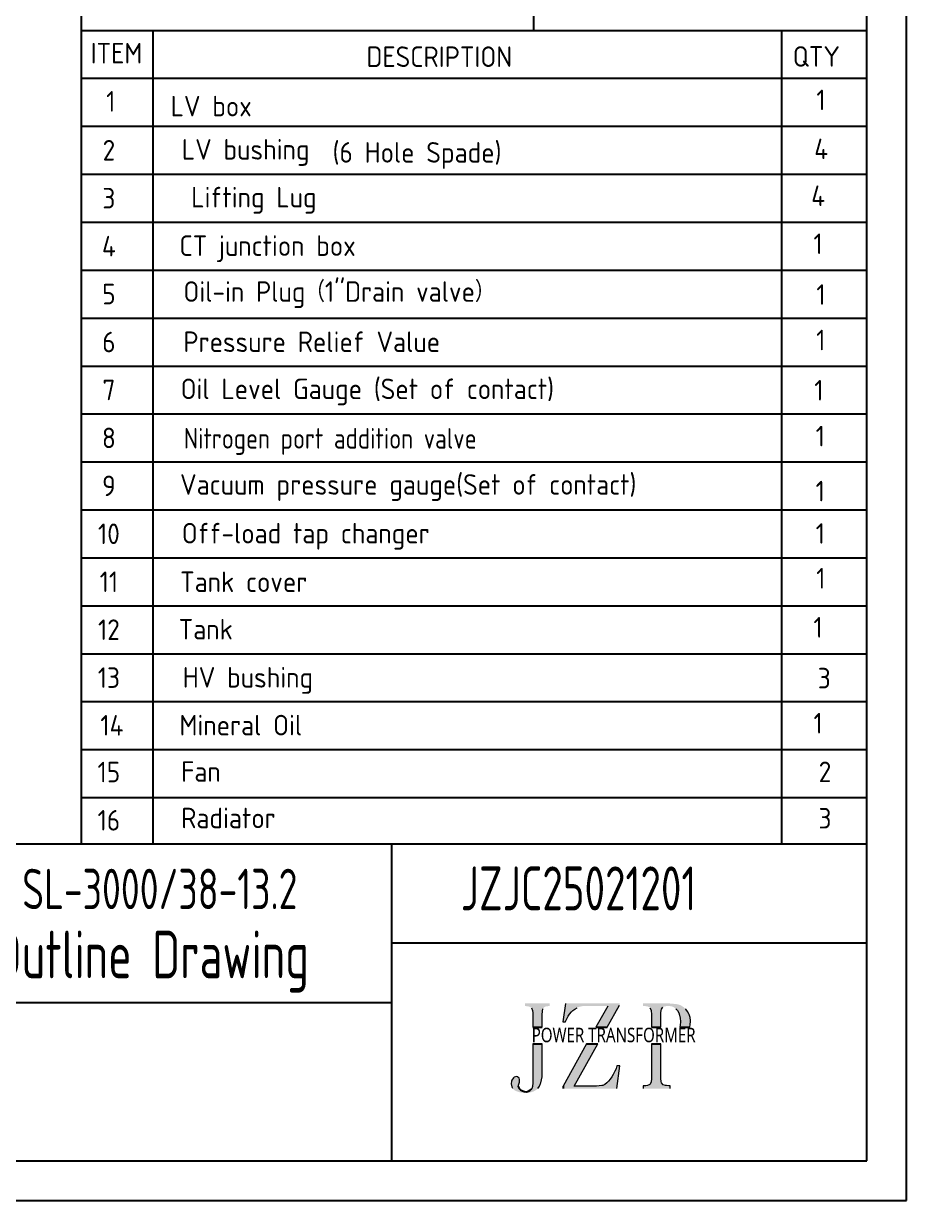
# Model space of a CAD drawing. Header units: millimetres. Extents: x 35720 to 50764, y -47170 to -36532.
# Drawn here: x 46772 to 50764, y -47170 to -41849 of the extents above; entities that cross this region are included whole.
import ezdxf
from ezdxf.enums import TextEntityAlignment as Align

# ---------------------------------------------------------------- set-up
doc = ezdxf.new("R2010")
doc.units = ezdxf.units.MM
doc.header["$LTSCALE"] = 13
for name, color, linetype in [('02C', 3, 'Continuous'), ('A', 3, 'Continuous'), ('S', 254, 'Continuous'), ('粗实线', 4, 'Continuous')]:
    doc.layers.add(name, color=color, linetype=linetype)
doc.layers.add('标注、文本', color=3, linetype='Continuous', lineweight=25)
doc.styles.add('PC_TEXTSTYLE', font='isocp.shx', dxfattribs={"width": 0.8, "bigfont": 'hzfs.shx'})
doc.styles.add('pdm', font='gbenor.shx', dxfattribs={"width": 0.8, "bigfont": 'gbhzfs.shx'})
doc.styles.add('ST_WIN', font='isocp2.shx', dxfattribs={"bigfont": 'hzdxfst.shx'})

msp = doc.modelspace()

# ---------------------------------------------------------------- hatches: boundary and pattern name
at = {"layer": '02C'}
h = msp.add_hatch(color=0, dxfattribs=at)
h.dxf.hatch_style = 1
h.paths.add_polyline_path([(49117.253, -46462.048), (49074.669, -46462.048), (49074.669, -46639.079), (49073.689, -46655.048), (49070.327, -46665.974, -0.56485326), (49008.313, -46655.49), (49011.734, -46644.434), (49014.195, -46635.452), (49014.263, -46623.071), (49012.635, -46618.168), (49004.913, -46610.774), (49001.383, -46609.785), (48990.694, -46612.982), (48987.212, -46615.947), (48979.948, -46627.051), (48978.617, -46631.047), (48976.988, -46643.546), (48979.572, -46656.104), (48983.057, -46663.127), (48990.33, -46671.246, 0.20119562), (49069.347, -46680.401), (49079.712, -46676.759), (49089.237, -46670.876), (49097.082, -46663.592), (49104.225, -46653.647), (49109.969, -46641.6), (49111.369, -46637.958), (49114.591, -46625.632), (49116.552, -46612.044), (49117.253, -46597.476)])
h.paths.add_polyline_path([(49120.614, -46304.297), (49121.875, -46301.636), (49130.14, -46293.931), (49137.704, -46292.391), (49150.871, -46291.27), (49150.871, -46279.644), (49039.37, -46279.644), (49039.37, -46291.27), (49048.895, -46292.25), (49058.281, -46293.791), (49058.421, -46293.791), (49068.701, -46299.728), (49073.409, -46312.281), (49074.389, -46322.507), (49074.669, -46338.336), (49074.669, -46386.653), (49117.253, -46386.653), (49117.253, -46332.032), (49117.253, -46330.911), (49118.093, -46315.083)])
h.paths.add_polyline_path([(49466.602, -46287.908), (49466.602, -46279.644), (49222.175, -46279.644), (49210.409, -46362.569), (49222.175, -46362.569), (49222.595, -46361.728), (49227.358, -46352.063), (49234.642, -46337.495), (49234.782, -46337.355), (49240.945, -46327.83), (49249.91, -46317.464), (49255.373, -46312.141), (49264.618, -46305.137), (49275.264, -46298.834), (49285.069, -46294.772), (49295.855, -46292.11), (49306.921, -46291.27), (49413.233, -46291.27), (49360.056, -46386.653), (49411.335, -46386.653)])
h.paths.add_polyline_path([(49369.137, -46462.048), (49318.021, -46462.048), (49211.4, -46653.292), (49211.4, -46664.918), (49455.116, -46664.918), (49468.564, -46561.682), (49455.164, -46561.682), (49451.054, -46573.728), (49445.451, -46586.755), (49444.19, -46589.417), (49438.167, -46601.323), (49431.864, -46612.109), (49424.44, -46622.615), (49416.735, -46631.58), (49409.451, -46638.724), (49399.786, -46646.008), (49391.101, -46649.93), (49385.919, -46651.19), (49375.273, -46652.731), (49363.086, -46653.292), (49262.098, -46653.292)])
h.paths.add_polyline_path([(49662.849, -46296.313), (49670.833, -46292.531), (49683.44, -46291.27), (49694.366, -46291.69), (49704.312, -46293.511), (49711.175, -46296.313), (49720.981, -46303.457), (49728.265, -46311.581), (49734.148, -46321.666), (49738.35, -46333.293), (49741.012, -46346.46), (49741.852, -46361.308), (49741.852, -46363.269), (49740.872, -46378.397), (49739.274, -46386.653), (49784.038, -46386.653), (49786.536, -46375.035), (49787.377, -46360.888), (49787.237, -46356.545), (49785.556, -46342.958), (49781.634, -46330.351), (49780.373, -46327.27), (49774.21, -46315.923), (49766.646, -46305.978), (49765.105, -46304.437), (49756.14, -46296.313), (49746.475, -46290.009), (49736.529, -46285.387), (49726.304, -46283.005), (49720.14, -46282.305), (49705.993, -46280.764), (49695.627, -46279.924), (49689.183, -46279.644), (49572.92, -46279.644), (49572.92, -46291.27), (49580.064, -46291.41), (49591.831, -46292.951), (49599.955, -46295.892), (49604.297, -46299.254), (49609.62, -46310.18), (49610.04, -46313.822), (49610.881, -46326.149), (49611.161, -46343.238), (49611.161, -46386.653), (49653.184, -46386.653), (49653.184, -46341.557), (49653.184, -46338.336), (49653.604, -46322.787), (49654.865, -46311.441), (49656.125, -46306.258)])
h.paths.add_polyline_path([(49653.184, -46462.048), (49611.161, -46462.048), (49611.161, -46615.915), (49611.021, -46621.238), (49609.76, -46633.985), (49604.437, -46645.051), (49603.737, -46645.612), (49593.511, -46650.794), (49585.667, -46651.915), (49572.92, -46652.615), (49572.92, -46664.242), (49695.767, -46664.242), (49695.767, -46652.615), (49689.884, -46652.335), (49678.538, -46651.355), (49674.055, -46650.794), (49663.843, -46647.486), (49656.266, -46637.907), (49654.585, -46633.005), (49653.184, -46618.437)])

# ---------------------------------------------------------------- linework, layer by layer
at = {"layer": '02C', "color": 0, "lineweight": 0}
for p, q in [((49222.175, -46279.644), (49210.409, -46362.569)), ((49413.233, -46291.27), (49360.056, -46386.653)), ((49411.335, -46386.653), (49466.602, -46287.908)), ((49068.786, -46299.955), (49073.409, -46312.281)), ((49073.409, -46312.281), (49074.389, -46322.507)), ((49074.389, -46322.507), (49074.669, -46338.336)), ((49074.669, -46338.336), (49074.669, -46386.653)), ((49117.253, -46330.911), (49118.093, -46315.083)), ((49117.253, -46332.032), (49117.253, -46330.911)), ((49117.253, -46386.653), (49117.253, -46332.032)), ((49118.093, -46315.083), (49120.614, -46304.297)), ((49227.358, -46352.063), (49234.642, -46337.495)), ((49234.642, -46337.495), (49234.782, -46337.355)), ((49234.782, -46337.355), (49240.945, -46327.83)), ((49240.945, -46327.83), (49249.91, -46317.464)), ((49249.91, -46317.464), (49255.373, -46312.141)), ((49255.373, -46312.141), (49264.618, -46305.137)), ((49264.618, -46305.137), (49275.264, -46298.834)), ((49604.297, -46299.254), (49609.62, -46310.18)), ((49609.62, -46310.18), (49610.04, -46313.822)), ((49610.04, -46313.822), (49610.881, -46326.149)), ((49610.881, -46326.149), (49611.161, -46343.238)), ((49611.161, -46343.238), (49611.161, -46386.653)), ((49653.184, -46338.336), (49653.604, -46322.787)), ((49653.184, -46341.557), (49653.184, -46338.336)), ((49653.184, -46386.653), (49653.184, -46341.557)), ((49653.604, -46322.787), (49654.865, -46311.441)), ((49654.865, -46311.441), (49656.125, -46306.258)), ((49656.125, -46306.258), (49662.849, -46296.313)), ((49720.981, -46303.457), (49728.265, -46311.581)), ((49728.265, -46311.581), (49734.148, -46321.666)), ((49734.148, -46321.666), (49738.35, -46333.293)), ((49738.35, -46333.293), (49741.012, -46346.46)), ((49741.012, -46346.46), (49741.852, -46361.308)), ((49766.646, -46305.978), (49765.105, -46304.437)), ((49774.21, -46315.923), (49766.646, -46305.978)), ((49780.373, -46327.27), (49774.21, -46315.923)), ((49781.634, -46330.351), (49780.373, -46327.27)), ((49785.556, -46342.958), (49781.634, -46330.351)), ((49787.237, -46356.545), (49785.556, -46342.958)), ((49210.409, -46362.569), (49222.175, -46362.569)), ((49222.175, -46362.569), (49222.595, -46361.728)), ((49222.595, -46361.728), (49227.358, -46352.063)), ((49740.872, -46378.397), (49739.274, -46386.653)), ((49741.852, -46363.269), (49740.872, -46378.397)), ((49741.852, -46361.308), (49741.852, -46363.269)), ((49784.038, -46386.653), (49786.536, -46375.035)), ((49786.536, -46375.035), (49787.377, -46360.888)), ((49787.377, -46360.888), (49787.237, -46356.545)), ((49074.669, -46462.048), (49074.669, -46639.079)), ((49117.253, -46597.476), (49117.253, -46462.048)), ((49318.021, -46462.048), (49211.4, -46653.292)), ((49262.098, -46653.292), (49369.137, -46462.048)), ((49611.161, -46462.048), (49611.161, -46615.915)), ((49653.184, -46618.437), (49653.184, -46462.048)), ((48990.694, -46612.982), (48987.212, -46615.947)), ((49001.383, -46609.785), (48990.694, -46612.982)), ((49004.913, -46610.774), (49001.383, -46609.785)), ((49012.635, -46618.168), (49004.913, -46610.774)), ((49114.591, -46625.632), (49116.552, -46612.044)), ((49116.552, -46612.044), (49117.253, -46597.476)), ((49431.864, -46612.109), (49424.44, -46622.615)), ((49438.167, -46601.323), (49431.864, -46612.109)), ((49444.19, -46589.417), (49438.167, -46601.323)), ((49445.451, -46586.755), (49444.19, -46589.417)), ((49451.054, -46573.728), (49445.451, -46586.755)), ((49455.116, -46561.822), (49451.054, -46573.728)), ((49468.564, -46561.682), (49455.116, -46561.682)), ((49455.116, -46561.682), (49455.116, -46561.822)), ((49455.116, -46664.918), (49468.564, -46561.682)), ((48978.617, -46631.047), (48976.988, -46643.546)), ((48976.988, -46643.546), (48979.572, -46656.104)), ((48979.948, -46627.051), (48978.617, -46631.047)), ((48979.572, -46656.104), (48983.057, -46663.127)), ((48987.212, -46615.947), (48979.948, -46627.051)), ((49008.313, -46655.49), (49011.734, -46644.434)), ((49011.734, -46644.434), (49014.195, -46635.452)), ((49014.263, -46623.071), (49012.635, -46618.168)), ((49014.195, -46635.452), (49014.263, -46623.071)), ((49073.689, -46655.048), (49070.327, -46665.974)), ((49074.669, -46639.079), (49073.689, -46655.048)), ((49097.082, -46663.592), (49104.225, -46653.647)), ((49104.225, -46653.647), (49109.969, -46641.6)), ((49109.969, -46641.6), (49111.369, -46637.958)), ((49111.369, -46637.958), (49114.591, -46625.632)), ((49363.086, -46653.292), (49262.098, -46653.292)), ((49375.273, -46652.731), (49363.086, -46653.292)), ((49385.919, -46651.19), (49375.273, -46652.731)), ((49391.101, -46649.93), (49385.919, -46651.19)), ((49399.786, -46646.008), (49391.101, -46649.93)), ((49409.451, -46638.724), (49399.786, -46646.008)), ((49416.735, -46631.58), (49409.451, -46638.724)), ((49424.44, -46622.615), (49416.735, -46631.58)), ((49585.667, -46651.915), (49572.92, -46652.615)), ((49572.92, -46652.615), (49572.92, -46664.242)), ((49593.511, -46650.794), (49585.667, -46651.915)), ((49603.737, -46645.612), (49593.511, -46650.794)), ((49604.437, -46645.051), (49603.737, -46645.612)), ((49609.76, -46633.985), (49604.437, -46645.051)), ((49611.021, -46621.238), (49609.76, -46633.985)), ((49611.161, -46615.915), (49611.021, -46621.238)), ((49654.585, -46633.005), (49653.184, -46618.437)), ((49656.266, -46637.907), (49654.585, -46633.005)), ((49663.69, -46647.292), (49656.266, -46637.907)), ((49664.11, -46647.573), (49663.69, -46647.292)), ((49674.055, -46650.794), (49664.11, -46647.573)), ((49678.538, -46651.355), (49674.055, -46650.794)), ((49689.884, -46652.335), (49678.538, -46651.355)), ((49695.767, -46652.615), (49689.884, -46652.335)), ((49695.767, -46664.242), (49695.767, -46652.615))]:
    msp.add_line(p, q, dxfattribs=at)
at = {"layer": '02C', "color": 0}
for p, q in [((49074.669, -46386.653), (49117.253, -46386.653)), ((49360.056, -46386.653), (49411.335, -46386.653)), ((49611.161, -46386.653), (49653.184, -46386.653)), ((49739.274, -46386.653), (49784.038, -46386.653)), ((49074.669, -46462.048), (49117.253, -46462.048)), ((49318.021, -46462.048), (49369.137, -46462.048)), ((49611.161, -46462.048), (49653.184, -46462.048)), ((49211.4, -46653.292), (49211.4, -46664.918))]:
    msp.add_line(p, q, dxfattribs=at)
msp.add_arc((49042.48, -46642.042), 36.718, 201.484355, 319.324654, dxfattribs=at)
at = {"layer": 'A'}
for p, q in [((47034.335, -41880.1), (47034.335, -41012.979)), ((49079.899, -41880.1), (49079.899, -41012.979)), ((47034.335, -45558.55), (47034.335, -41880.1)), ((47034.335, -41880.1), (50584.704, -41880.1)), ((47358.929, -45558.55), (47358.929, -41880.1)), ((50201.109, -45558.55), (50201.109, -41880.1)), ((47034.335, -42096.881), (50584.704, -42096.881)), ((47034.335, -42313.661), (50584.704, -42313.661)), ((47034.335, -42530.441), (50584.704, -42530.441)), ((47034.335, -42747.222), (50584.704, -42747.222)), ((47034.335, -42964.002), (50584.704, -42964.002)), ((47034.335, -43180.782), (50584.704, -43180.782)), ((47034.335, -43397.563), (50584.704, -43397.563)), ((47034.335, -43614.343), (50584.704, -43614.343)), ((47034.335, -43831.123), (47282.084, -43831.123)), ((47282.084, -43831.123), (50584.704, -43831.123)), ((47034.335, -44047.904), (47282.084, -44047.904)), ((47282.084, -44047.904), (50584.704, -44047.904)), ((47034.335, -44264.684), (47282.084, -44264.684)), ((47282.084, -44264.684), (50584.704, -44264.684)), ((47034.335, -44481.464), (47282.084, -44481.464)), ((47282.084, -44481.464), (50584.704, -44481.464)), ((47034.335, -44698.245), (47282.084, -44698.245)), ((47282.084, -44698.245), (50584.704, -44698.245)), ((47034.335, -44915.025), (50584.704, -44915.025)), ((47034.335, -45131.805), (50584.704, -45131.805)), ((47034.335, -45348.586), (50584.704, -45348.586))]:
    msp.add_line(p, q, dxfattribs=at)
at = {"layer": '标注、文本'}
for p, q in [((50763.8, -47170.411), (50763.8, -36532.132)), ((35719.769, -47170.411), (50763.8, -47170.411))]:
    msp.add_line(p, q, dxfattribs=at)
at = {"layer": '粗实线'}
for p, q in [((50584.704, -46991.315), (50584.704, -36711.227)), ((43896.156, -45558.55), (50584.704, -45558.55)), ((48435.557, -45558.55), (48435.557, -46991.315)), ((48435.557, -46006.167), (50584.704, -46006.167)), ((46286.41, -46274.933), (48435.557, -46274.933)), ((36615.247, -46991.315), (50584.704, -46991.315))]:
    msp.add_line(p, q, dxfattribs=at)

# ---------------------------------------------------------------- texts
at = {"layer": '02C', "color": 0, "insert": (49069.571, -46389.576), "char_height": 65.30776, "width": 1312.18239, "attachment_point": 1, "style": 'PC_TEXTSTYLE'}
msp.add_mtext('{\\fLucida Bright|b0|i0|c0|p18;POWER TRANSFORMER}', dxfattribs=at)
at = {"layer": 'S', "style": 'ST_WIN'}
for s, height, p in [('ITEM', 92.9059, (47075.616, -42029.686)), ('DESCRIPTION', 92.90585, (48322.7, -42045.606)), ('QTY', 92.9059, (50249.593, -42044.402)), ('LV box', 92.9059, (47437.254, -42268.952)), ('LV bushing ', 92.90585, (47487.982, -42464.495)), ('(6 Hole Spade)', 92.90585, (48169.422, -42478.208)), (' Lifting Lug', 92.90585, (47477.399, -42680.737)), ('CT junction box', 92.90585, (47477.107, -42899.935)), ("Oil-in Plug（1''Drain valve）", 92.90585, (47495.191, -43107.427)), ('Pressure Relief Value', 92.90585, (47494.852, -43334.408)), ('Oil Level Gauge (Set of contact)', 92.90585, (47482.502, -43547.469)), ('Vacuum pressure gauge(Set of contact)', 92.90585, (47479.795, -43979.516)), ('Off-load tap changer', 92.90585, (47487.933, -44200.007)), ('Tank cover', 92.9059, (47480.156, -44419.582)), ('Tank', 92.9059, (47473.719, -44634.07)), ('HV bushing ', 92.90585, (47492.088, -44851.631)), ('Mineral Oil', 92.90585, (47477.107, -45067.738)), ('Fan', 92.9059, (47484.853, -45277.564)), ('Radiator', 92.9059, (47484.853, -45487.528))]:
    msp.add_text(s, height=height, dxfattribs=at).set_placement(p)
for s, height, p in [('1', 92.906, (47166.833, -42247.319)), ('1', 92.906, (50377.374, -42240.986)), ('2', 92.906, (47158.21, -42468.504)), ('4', 92.906, (50377.978, -42462.497)), ('3', 92.906, (47158.21, -42685.285)), ('4', 92.906, (50364.364, -42674.547)), ('4', 92.906, (47158.21, -42902.065)), ('1', 92.906, (50364.364, -42891.327)), ('5', 92.906, (47158.21, -43118.845)), ('1', 92.906, (50377.418, -43120.999)), ('6', 92.906, (47158.21, -43335.625)), ('1', 92.906, (50376.685, -43326.611)), ('7', 92.906, (47158.21, -43552.406)), ('1', 92.906, (50368.03, -43553.425)), ('8', 92.906, (47158.21, -43769.186)), ('1', 92.906, (50374.456, -43760.84)), ('9', 92.906, (47158.21, -43985.966)), ('1', 92.906, (50373.881, -44009.6)), ('10', 92.9059, (47158.21, -44202.747)), ('1', 92.906, (50374.456, -44201.216)), ('1', 92.906, (50376.685, -44403.697)), ('11', 92.9059, (47158.21, -44419.527)), ('1', 92.906, (50364.364, -44625.57)), ('12', 92.9059, (47158.21, -44636.307)), ('13', 92.9059, (47158.21, -44853.088)), ('3', 92.906, (50392.212, -44855.396)), ('14', 92.9059, (47171.85, -45068.637)), ('1', 92.906, (50364.364, -45059.13)), ('15', 92.9059, (47158.21, -45279.833)), ('2', 92.906, (50395.551, -45278.75)), ('16', 92.9059, (47158.214, -45497.937)), ('3', 92.906, (50395.551, -45488.715))]:
    msp.add_text(s, height=height, dxfattribs=at).set_placement(p, align=Align.CENTER)
at = {"layer": 'S', "style": 'ST_WIN', "width": 0.9}
msp.add_text('Nitrogen port addition valve', height=92.90585, dxfattribs=at).set_placement((47496.846, -43771.185))
at = {"layer": '标注、文本', "style": 'pdm', "width": 0.8}
msp.add_text('SL-3000/38-13.2', height=182.67752, dxfattribs=at).set_placement((46766.549, -45853.334))
msp.add_text('Outline Drawing', height=214.91473, dxfattribs=at).set_placement((47350.59, -46058.199), align=Align.MIDDLE_CENTER)
at = {"layer": '标注、文本', "insert": (48749.527, -45660.193), "char_height": 198.52053, "width": 981.09669, "attachment_point": 1, "style": 'pdm'}
msp.add_mtext('JZJC25021201', dxfattribs=at)

doc.saveas('drawing.dxf')
